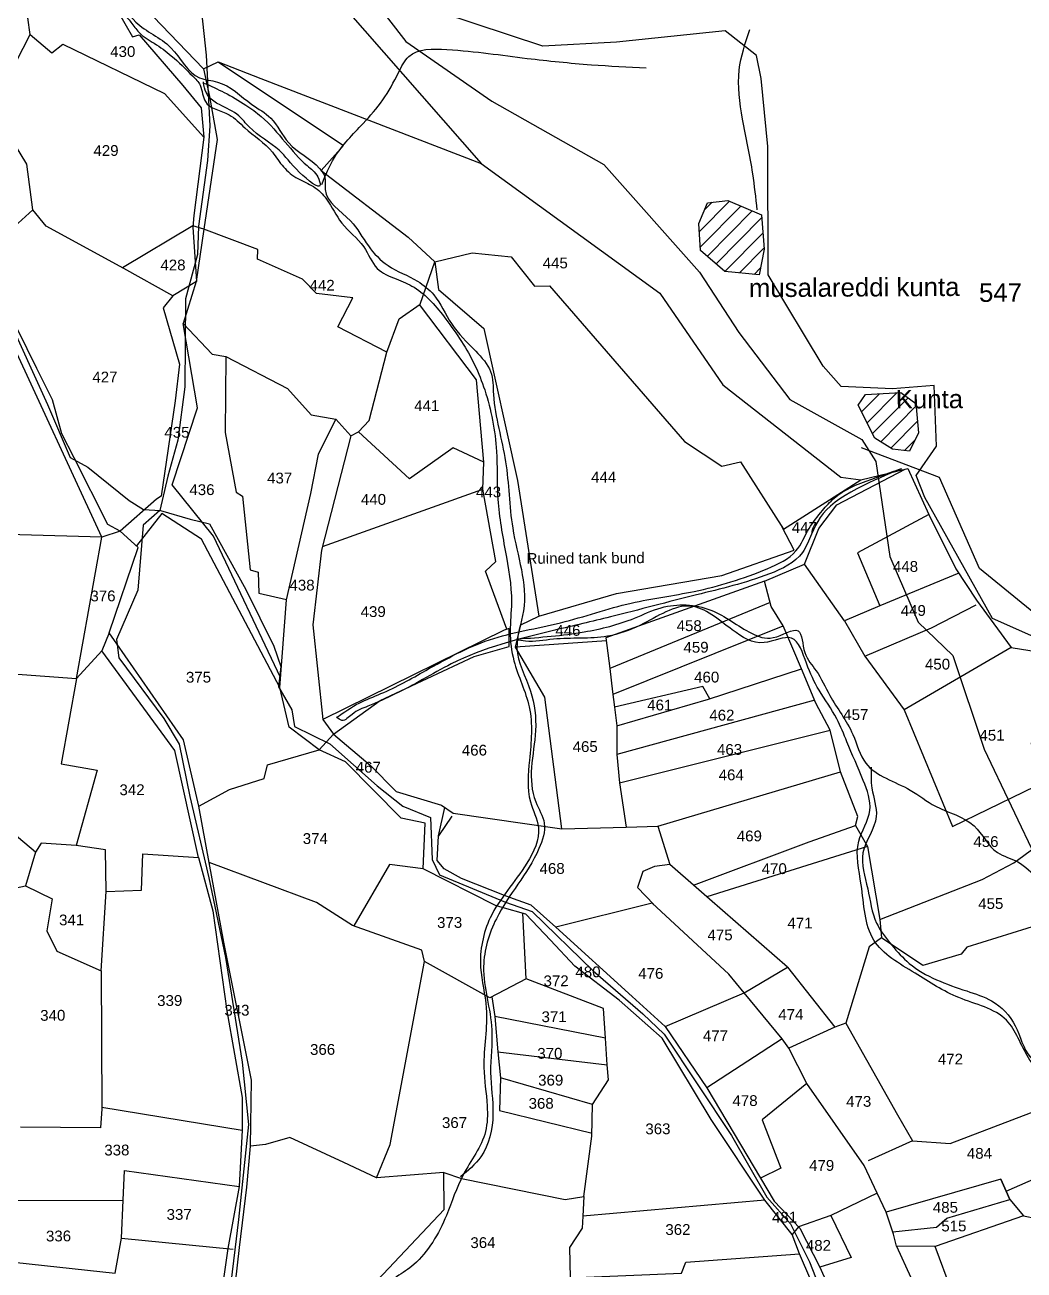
# Model space of a CAD drawing. Header units: inches. Extents: x 177226 to 184368, y 1611776 to 1619278.
# Drawn here: x 180384 to 181773, y 1613481 to 1615213 of the extents above; entities that cross this region are included whole.
import ezdxf
from ezdxf.enums import TextEntityAlignment as Align

# ---------------------------------------------------------------- set-up
doc = ezdxf.new("R2010")
doc.units = ezdxf.units.IN
doc.header["$MEASUREMENT"] = 0
for name, color, linetype in [('PLOT', 7, 'Continuous'), ('PLOT NO', 7, 'Continuous'), ('ROAD', 1, 'Continuous'), ('STREAM', 4, 'Continuous')]:
    doc.layers.add(name, color=color, linetype=linetype)
doc.styles.get("Standard").update_dxf_attribs({"font": 'arial.ttf'})
pattern_1 = [(45.33573, (177263.784, 1610591.874), (-11.402513, 11.269663), [])]

msp = doc.modelspace()

# ---------------------------------------------------------------- hatches: boundary and pattern name
at = {"layer": 'STREAM'}
h = msp.add_hatch(dxfattribs=at)
h.set_pattern_fill('ANSI31', color=256, scale=128.2554, angle=0.3357)
h.set_pattern_definition(pattern_1)
h.paths.add_polyline_path([(181407.5, 1614948.3), (181361, 1614968.3), (181332.6, 1614965.3), (181320.4, 1614936.4), (181323, 1614899), (181356.8, 1614869.9), (181404.2, 1614864.9), (181411.1, 1614900.9)])
h = msp.add_hatch(dxfattribs=at)
h.set_pattern_fill('ANSI31', color=256, scale=128.2554, angle=0.3357)
h.set_pattern_definition(pattern_1)
h.paths.add_polyline_path([(181565.1, 1614638.1), (181589.9, 1614622.6), (181613.1, 1614619.9), (181625.8, 1614645.6), (181622.2, 1614686.3), (181601.3, 1614701.3), (181552, 1614698.7), (181542.1, 1614683.9)])

# ---------------------------------------------------------------- linework, layer by layer
at = {"layer": 'PLOT'}
for points in [[(180605.4, 1615595.4), (180670.1, 1615388.4), (180773.9, 1615298.8), (181018.1, 1615020.1)], [(180823.3, 1615305.7), (180913.3, 1615189.6)], [(180589.5, 1614836), (180575.9, 1614819.1), (180598.4, 1614741), (180592.5, 1614690), (180573, 1614557.1), (180566.8, 1614553.1), (180515.9, 1614508.5), (180490.5, 1614500.4), (180245.8, 1614507.4), (180252.8, 1614622.1), (180251.8, 1614642), (180185.8, 1614651), (180144.9, 1614646.6), (180122.2, 1614617.8), (180042, 1614623.7), (179986.9, 1614651.6), (179843.5, 1614700.3), (179851.6, 1614724.1), (179859.1, 1614760.3), (179864.5, 1614810.3), (179872.5, 1614915.3), (179873.6, 1614930.3), (179888.8, 1615070), (179890.5, 1615252)], [(180323.7, 1615121.6), (180355.9, 1615161), (180371.3, 1615161.1), (180390.9, 1615199.1), (180387.6, 1615222.4), (180409.2, 1615239.1), (180416.9, 1615263.8)], [(180511.8, 1615233.1), (180533.4, 1615196.2), (180542.3, 1615198.8), (180603.2, 1615128.5), (180628.6, 1615097.1), (180632.4, 1615056.4), (180618.7, 1614947.5), (180617.1, 1614931.5), (180622.4, 1614856), (180589.5, 1614836), (180521.2, 1614873.8), (180413.4, 1614932.6), (180394.7, 1614955.4), (180386.3, 1615019.1), (180323.7, 1615121.6), (180297.4, 1615101.9), (180282, 1615122.6), (180282.9, 1615138.9), (180291.1, 1615146.9), (180285.8, 1615156), (180275.1, 1615149.7), (180233, 1615188), (180215.6, 1615195.7), (180172.7, 1615188.1)], [(180562, 1615224.5), (180632, 1615151.5), (180652.2, 1615161.1), (180711.4, 1615138.2), (181018.1, 1615020.1), (181266.4, 1614839.8), (181354, 1614712.1), (181517.7, 1614583.7), (181545.8, 1614579.9), (181611.2, 1614595.6), (181640.3, 1614532), (181677.7, 1614456.4), (181706.5, 1614412.8), (181754.7, 1614346.7), (181827.1, 1614335.3)], [(180390.9, 1615199.1), (180421.1, 1615173.8), (180436.2, 1615185.6), (180577.6, 1615117.2), (180632.4, 1615056.4)], [(180632, 1615151.5), (180640.5, 1615113.1), (180650.9, 1615053.3), (180632.2, 1614928.7), (180617.3, 1614933.1), (180519.5, 1614874.8)], [(180652.2, 1615161.1), (180826.5, 1615045), (180795.4, 1615010.3), (180916.3, 1614917.4), (180953.6, 1614883), (180958.4, 1614844.9), (181021.5, 1614790.6), (181068.6, 1614579.2), (181098, 1614390.6)], [(180490.5, 1614500.4), (180361.5, 1614780.3), (180333.1, 1614847.9), (180231.7, 1615057.3)], [(180394.7, 1614955.4), (180359, 1614922.8), (180317.3, 1614902)], [(180632.2, 1614928.7), (180621.7, 1614855.6), (180603.6, 1614797.2), (180644.1, 1614754.8), (180662.8, 1614751.5), (180748.5, 1614707.1), (180781.7, 1614670.3), (180816, 1614664.2)], [(180886.6, 1614757.4), (180818.6, 1614792.8), (180839.6, 1614833.2), (180788.9, 1614839.1), (180769.6, 1614858.9), (180707.1, 1614886.9), (180707.4, 1614900.5), (180632.2, 1614928.7)], [(181492, 1613430.4), (181460.6, 1613503.6), (181450, 1613530.8), (181412.1, 1613578.3), (181337.6, 1613690.5), (181269.5, 1613803.6), (181209.8, 1613856.7), (181148.1, 1613904), (181114.4, 1613939.8), (181080.1, 1613976.2), (181047.2, 1613985.5), (181037.8, 1613988.2), (180937.2, 1614038.9), (180939.9, 1614102.7), (180906.5, 1614109.8), (180829.3, 1614188.1), (180792.7, 1614204.6), (180750.9, 1614236.3), (180737.9, 1614291.1), (180747.4, 1614413.3), (180781.3, 1614560.8), (180791.9, 1614615.8), (180816, 1614664.2), (180836.8, 1614641.2), (180847.3, 1614646.9), (180862.1, 1614662.4), (180886.6, 1614757.4), (180904.1, 1614803.7), (180933.1, 1614824.4), (180953.6, 1614883), (181005.5, 1614895.5), (181059.5, 1614890.2), (181091.9, 1614849.1), (181112.8, 1614849.8), (181300.5, 1614633.1), (181352.4, 1614598.9), (181378.4, 1614605.2), (181438.1, 1614511.2), (181545.8, 1614579.9)], [(181053.5, 1614372.2), (181023.8, 1614453), (181038.1, 1614466.3), (181020.1, 1614567), (181021.6, 1614604.8), (181011.2, 1614719.3), (180932, 1614823.6)], [(180850.7, 1613442.7), (180966.5, 1613565.6), (180966.2, 1613617), (180872.3, 1613609.6), (180826.8, 1613630.7), (180752, 1613665.4), (180717.9, 1613656), (180697.3, 1613653.7), (180698.7, 1613745.5), (180660.3, 1613937.3), (180640, 1614048), (180625.6, 1614126.3), (180604.2, 1614218.6), (180511.4, 1614352.1), (180500.7, 1614367.5), (180541.1, 1614486.1), (180515.9, 1614508.5), (180498.9, 1614517.8), (180452, 1614610.4), (180435.1, 1614644.1), (180421.8, 1614691.2), (180400.4, 1614734.7), (180373.4, 1614789.3)], [(180739, 1614305.4), (180645.8, 1614501.5), (180588.2, 1614573.3), (180623.5, 1614680.1), (180603.6, 1614797.2)], [(180662.8, 1614751.5), (180661.9, 1614645.9), (180677.2, 1614563), (180686.2, 1614557.4), (180696.8, 1614455.1), (180707.7, 1614451.7), (180708.7, 1614422.5), (180747.5, 1614413.6)], [(181021.6, 1614604.8), (180979.1, 1614624.4), (180918.2, 1614581.4), (180847.3, 1614646.9)], [(180836.8, 1614641.2), (180795.9, 1614482.3), (180783.9, 1614378.2), (180797.7, 1614246.8), (180812.6, 1614226.3), (180877.3, 1614273.3), (181008.3, 1614334.3), (181057, 1614348.1), (181056.9, 1614373.5), (181050.1, 1614371), (180797.7, 1614246.8)], [(181411.9, 1614439), (181467.4, 1614462.6), (181487.3, 1614512.5), (181512.4, 1614545.1), (181607.4, 1614594.7)], [(180797.2, 1614487.4), (181020.1, 1614567)], [(180737.9, 1614291.1), (180629.3, 1614497.4), (180574.2, 1614533.3), (180538.6, 1614488.3)], [(181640.3, 1614532), (181541, 1614478.3), (181572.1, 1614404.7), (181522.8, 1614383.8), (181467.4, 1614462.6)], [(181191.9, 1614356.3), (181065.8, 1614347.5), (181073.2, 1614378.2), (181098, 1614390.6), (181205.8, 1614421.9), (181352.3, 1614446.8), (181453.2, 1614482.3), (181436.1, 1614514.4)], [(180209.9, 1614321.9), (180455.4, 1614303.7), (180490.5, 1614500.4)], [(180625.6, 1614126.3), (180668.1, 1614149.5), (180716.1, 1614164.6), (180721, 1614183.7), (180792.7, 1614204.6), (180812.6, 1614226.3), (180863.6, 1614183.1), (180899.7, 1614146.8), (180962.6, 1614127.7), (180979.2, 1614116.6), (181129.9, 1614094.8), (181219.6, 1614097.1), (181263.3, 1614098.3), (181517.3, 1614174.2), (181502.9, 1614231.9), (181483.2, 1614269.3), (181463.1, 1614317), (181437.9, 1614376.8), (181421.1, 1614403.7), (181411.9, 1614439), (181191.4, 1614360.2), (181196.7, 1614317.6), (181200.7, 1614285.4), (181203.4, 1614263.9), (181206.7, 1614238), (181206.4, 1614198.2), (181210.3, 1614158.9), (181219.6, 1614097.1)], [(181681.7, 1614450.4), (181572.1, 1614404.7)], [(181419.6, 1614409.3), (181196.7, 1614317.6)], [(181551.3, 1614335), (181643.9, 1614374.4), (181705.8, 1614406.2)], [(181522.8, 1614383.8), (181551.3, 1614335), (181605.9, 1614260.1), (181672.9, 1614098), (181821.9, 1614170.3), (181795.8, 1614190.7), (181796.1, 1614199), (181782.3, 1614213), (181816, 1614257.9), (181823.8, 1614252), (181876.1, 1614312.5), (181831.9, 1614337.4)], [(180500.7, 1614367.5), (180490.8, 1614342.1), (180455.4, 1614303.7), (180434.2, 1614185.2), (180484.2, 1614176.3), (180455.1, 1614071.4), (180406.4, 1614074.6), (180398.3, 1614062.2), (180303.3, 1614142.2), (180257.4, 1614210.8), (180190.5, 1614228.5), (180202.3, 1614285.7)], [(181201.2, 1614281.8), (181437.9, 1614376.8)], [(180625.2, 1614054.9), (180592, 1614203.8), (180490.8, 1614342.1)], [(181129.9, 1614094.8), (181106.4, 1614277.7), (181065.8, 1614347.5)], [(181754.7, 1614346.7), (181605.9, 1614260.1)], [(181206.7, 1614238), (181334.1, 1614275), (181463.1, 1614317)], [(181335.8, 1614275.5), (181326.1, 1614292.6), (181203.4, 1614263.9)], [(181481.5, 1614273.5), (181206.4, 1614198.2)], [(181210.3, 1614158.9), (181503, 1614231.8)], [(181313.1, 1614016.4), (181474, 1614076.6), (181538.1, 1614099.3), (181541.3, 1614112), (181517.3, 1614174.2)], [(181859.9, 1613981.9), (181693, 1613930.3), (181685, 1613920.4), (181631.9, 1613904.5), (181574.5, 1613943.4), (181557.3, 1613930.6), (181524.9, 1613824.5), (181509.3, 1613819.2), (181445.4, 1613790), (181436.3, 1613802.6), (181383.5, 1613866.7), (181362.3, 1613892.5), (181255.6, 1613991.3), (181121.6, 1613958.2), (181087.4, 1613988.6), (181057.8, 1613999.4), (181050.2, 1614002.2), (180990.7, 1614025.6), (180966.4, 1614039.1), (180956.8, 1614050.5), (180958.7, 1614084.9), (180967.2, 1614124.6)], [(180977.3, 1614112.5), (180958.7, 1614084.9)], [(181263.3, 1614098.3), (181280.3, 1614045)], [(181538.1, 1614099.3), (181555, 1614070.3), (181331.4, 1614000.4)], [(181572.3, 1613968.8), (181714.3, 1614024.2), (181758.5, 1614047.3), (181788, 1614069.1), (181871, 1614090.7)], [(180349.8, 1614008.3), (180384.4, 1614015.6), (180421.6, 1613997.3), (180414.1, 1613953.1), (180427.9, 1613924.5), (180489.8, 1613897.5), (180496.7, 1614007.5), (180545.7, 1614009.5), (180547.6, 1614060), (180625.2, 1614054.9), (180644.8, 1613980.9), (180664.2, 1613841.8), (180685.8, 1613721.2), (180685.8, 1613675.7), (180681.5, 1613597.3), (180665.9, 1613511.2), (180636.8, 1613308.9)], [(180398.3, 1614062.2), (180384.4, 1614015.6)], [(180496.7, 1614007.5), (180495.9, 1614065.7), (180455.1, 1614071.4)], [(181555, 1614070.3), (181572.3, 1613968.8), (181574.5, 1613943.4)], [(180872.3, 1613609.6), (180891.3, 1613656), (180939, 1613910.5), (180935.3, 1613926), (180839.1, 1613960.4), (180788.9, 1613992.5), (180640, 1614048)], [(180937.2, 1614038.9), (180890.5, 1614045), (180840.9, 1613959.7)], [(181273.5, 1613820), (181383.5, 1613866.7), (181443.8, 1613902.4), (181335.5, 1613996.9), (181316.9, 1614013.1), (181280.3, 1614045), (181258.8, 1614042.6), (181242.5, 1614035.6), (181235, 1614013.4), (181257.7, 1613989.4)], [(181080.6, 1613886.2), (181076, 1613977.4)], [(181121.6, 1613958.2), (181227.8, 1613861.6), (181273.5, 1613820), (181331.8, 1613734.5), (181406.2, 1613609), (181425, 1613577.2), (181460.9, 1613539.4), (181488.8, 1613485.4), (181514.3, 1613428.1), (181548, 1613377.7), (181570.2, 1613374.9), (181602.8, 1613409.8), (181671.9, 1613452.7), (181648.8, 1613514.1), (181595.1, 1613514.5), (181615.2, 1613470.9), (181591, 1613459.8), (181602.8, 1613409.8)], [(180966.2, 1613617), (180990.8, 1613608.7), (181134.7, 1613579.5), (181160.5, 1613583.3), (181171.9, 1613667.5), (181172.8, 1613711.4), (181195.1, 1613745.6), (181193.1, 1613766.6), (181190.8, 1613803.5), (181188.1, 1613844.9), (181080.6, 1613886.2), (181030, 1613859.8), (180939, 1613910.5)], [(181443.8, 1613902.4), (181509.3, 1613819.2)], [(180489.8, 1613897.5), (180490.5, 1613705.2), (180488.6, 1613678.9), (180377.5, 1613679.8)], [(181032.6, 1613861.2), (181036.7, 1613833.7), (181041.3, 1613784.8), (181044.8, 1613748.3), (181043.2, 1613703.1), (181172, 1613671.5)], [(181190.8, 1613803.5), (181036.7, 1613833.7)], [(181524.9, 1613824.5), (181596.8, 1613697.3), (181617.3, 1613661), (181555.7, 1613632.9)], [(181436.3, 1613802.6), (181331.8, 1613734.5)], [(181041.3, 1613784.8), (181193.1, 1613766.6)], [(181595.1, 1613514.5), (181591.1, 1613531.1), (181580.9, 1613561.8), (181568.5, 1613588.1), (181550.5, 1613626.4), (181470.6, 1613740.6), (181445.4, 1613790)], [(181172.8, 1613711.4), (181044.8, 1613748.3)], [(181747.6, 1613591.1), (181862.4, 1613641.6), (181879.1, 1613647.7), (182165.2, 1613759.5)], [(181470.6, 1613740.6), (181408.6, 1613690.1), (181434.5, 1613622.9), (181406.2, 1613609)], [(181617.3, 1613661), (181669.8, 1613657.4), (181816.8, 1613713.1)], [(180490.5, 1613707.7), (180685.8, 1613675.7)], [(181541.9, 1613008.2), (181439.5, 1612999.5), (181247.7, 1612951.6), (181157, 1612921.4), (180959.8, 1612880.7), (180739.5, 1612880.5), (180690.5, 1612880.4), (180690.6, 1612860), (180657.6, 1612850.4), (180667.2, 1612932.8), (180655.2, 1613081), (180648.4, 1613182.7), (180643.8, 1613283.2), (180665.3, 1613365.1), (180682.1, 1613512.8), (180692.3, 1613596.3), (180697.3, 1613653.7)], [(180094.4, 1613625.7), (180367.5, 1613577.9), (180520.4, 1613578.2)], [(180635.8, 1613009.5), (180553.5, 1613029.1), (180514.3, 1613030.8), (180463.9, 1613034), (180425, 1613030.9), (180398, 1613043), (180387.7, 1613096.5), (180382.2, 1613147), (180373.2, 1613161.8), (180361.4, 1613249.9), (180360.6, 1613255.8), (180350.4, 1613332.6), (180345.6, 1613366.5), (180332.4, 1613371.3), (180335.7, 1613494.3), (180351.2, 1613493.9), (180509.2, 1613476.8), (180518, 1613525.7), (180520.4, 1613578.2), (180522.3, 1613619.6), (180681.5, 1613597.3)], [(181740.5, 1613607.4), (181747.6, 1613591.1), (181752.7, 1613579.3), (181771.8, 1613556.8), (181789.9, 1613552.9), (181836.2, 1613424.1), (181850, 1613377.9), (181856.4, 1613356.3), (181857.4, 1613303.8), (181888, 1613176.5), (181805.7, 1613159.7), (181779.7, 1613208), (181750.9, 1613241.6), (181720.5, 1613243.8), (181701.1, 1613267.6), (181678.8, 1613279.2), (181678.8, 1613279.2), (181641.5, 1613266.1), (181599.5, 1613246), (181567.3, 1613371.8), (181570.2, 1613374.9)], [(181590, 1613534.6), (181650.8, 1613540.9), (181665, 1613553.4), (181752.7, 1613579.3), (181747.6, 1613591.1), (181740.5, 1613607.4), (181580.9, 1613561.8)], [(181568.5, 1613588.1), (181504.2, 1613557.3), (181459.1, 1613541.3), (181450, 1613530.8)], [(181160.5, 1613583.3), (181159.1, 1613556), (181158.1, 1613539.7), (181140.5, 1613512.7), (181141.5, 1613470.6), (181142.1, 1613445.5), (181132.5, 1613433.6), (181133.4, 1613397.1), (181261.7, 1613378.7), (181267.6, 1613391.2), (181294.9, 1613391), (181298.9, 1613401), (181321.4, 1613407.1), (181317.7, 1613420.9), (181492, 1613430.4)], [(181412.1, 1613578.3), (181159.1, 1613556)], [(181504.2, 1613557.3), (181532.3, 1613498.6), (181488.8, 1613485.4)], [(181771.8, 1613556.8), (181648.8, 1613514.1)], [(180518, 1613525.7), (180673.3, 1613510.4)], [(181141.5, 1613470.6), (181296.5, 1613476.7), (181302.4, 1613492.4), (181460.6, 1613503.6)]]:
    msp.add_lwpolyline(points, dxfattribs=at)
at = {"layer": 'ROAD'}
for points in [[(180625.9, 1615261.2), (180635.6, 1615170.6), (180640.8, 1615072.4), (180637.4, 1615024), (180625, 1614932.8), (180623.4, 1614893.3), (180607.1, 1614831.9), (180606.1, 1614709.2), (180596.1, 1614635.4), (180582.3, 1614584.9), (180571.3, 1614537.2), (180548.1, 1614517.2), (180540.6, 1614426.4), (180511, 1614358), (180514.4, 1614332.7), (180576.7, 1614248), (180598.1, 1614212.7), (180612.8, 1614139.5), (180639.3, 1614026.6), (180662.5, 1613915.8), (180685.5, 1613770.1), (180694.3, 1613683.8), (180680.4, 1613551.7), (180661.4, 1613394.5)], [(181794.3, 1614358), (181728.8, 1614387), (181634.5, 1614555.3), (181622.6, 1614586), (181651, 1614626.9), (181647.6, 1614711.3), (181589.6, 1614706.6), (181518.3, 1614709.8), (181493.1, 1614738.3), (181416.7, 1614865.2), (181416.4, 1615043.5), (181407, 1615138.2), (181400.7, 1615170.1), (181357.1, 1615204.3), (181205.9, 1615188.8), (181103.8, 1615183), (180961.8, 1615229.9), (180929.3, 1615259.1)], [(180913.3, 1615189.6), (181032.8, 1615106.5), (181188.2, 1615018.6), (181321.4, 1614868.8), (181376, 1614784.7), (181446.9, 1614691.9), (181547.2, 1614636.2), (181566.7, 1614605.7), (181586, 1614473.3), (181625.2, 1614382), (181673.6, 1614335.7), (181717.3, 1614205.7), (181792.4, 1614048.1)], [(180357.7, 1614811.4), (180414.9, 1614684.8), (180446.5, 1614611.1), (180471.2, 1614597.6), (180528.7, 1614551.3), (180548.5, 1614539), (180572.3, 1614537.4), (180613.5, 1614525.3), (180640.1, 1614519), (180690.6, 1614427.7), (180729.5, 1614348.8), (180739.2, 1614320.6), (180736.2, 1614292.4), (180754.7, 1614260), (180758.5, 1614237.2), (180807.6, 1614212.8), (180873.5, 1614154.5), (180908.9, 1614126.4), (180947.4, 1614110.6), (180950, 1614052.1), (180960.2, 1614030.7), (181051.7, 1613992.9), (181088.7, 1613980), (181173.8, 1613897.5), (181242.8, 1613837.5), (181272.2, 1613809.3), (181366.1, 1613668.4), (181415.2, 1613582.4), (181447.9, 1613545.5), (181474.3, 1613492.6), (181505.9, 1613412.1)], [(183641.8, 1613511.3), (183492.9, 1613595.9), (183334.8, 1613634.1), (183239.5, 1613696.4), (183134.9, 1613712.4), (183064.5, 1613768.9), (183001, 1613874.1), (182802, 1613978.8), (182634, 1614084.6), (182397, 1614210.1), (182205.2, 1614277.1), (182025.5, 1614362.6), (181898.3, 1614398.6), (181798.6, 1614385), (181710.4, 1614456.8), (181655, 1614583.4), (181546.8, 1614624.3)]]:
    msp.add_lwpolyline(points, dxfattribs=at)
at = {"layer": 'STREAM'}
for points in [[(181332.6, 1614965.3), (181361, 1614968.3), (181407.5, 1614948.3), (181411.1, 1614900.9), (181404.2, 1614864.9), (181356.8, 1614869.9), (181323, 1614899), (181320.4, 1614936.4), (181332.6, 1614965.3)], [(181542.1, 1614683.9), (181552, 1614698.7), (181601.3, 1614701.3), (181622.2, 1614686.3), (181625.8, 1614645.6), (181613.1, 1614619.9), (181589.9, 1614622.6), (181565.1, 1614638.1), (181542.1, 1614683.9)]]:
    msp.add_lwpolyline(points, dxfattribs=at)
for points in [[(177911.3, 1615701.7), (177943.3, 1615661.3), (177959.9, 1615638), (177977.4, 1615619.3), (178001.6, 1615582.9), (178012.2, 1615556.4), (178021.6, 1615547.9), (178033.5, 1615525), (178046.1, 1615511.6), (178080.6, 1615487.6), (178110.7, 1615471.1), (178158.8, 1615479.2), (178186.1, 1615492.1), (178226.4, 1615487), (178264.5, 1615482.4), (178294.8, 1615483.3), (178322.4, 1615503.9), (178355.2, 1615508.9), (178386, 1615504.1), (178402.3, 1615502.7), (178429.7, 1615501.9), (178450.3, 1615511.8), (178465.3, 1615511.2), (178480.8, 1615517.5), (178507.5, 1615514.6), (178525.3, 1615505.6), (178567.1, 1615493.7), (178600.2, 1615491.3), (178629.5, 1615486.5), (178654.5, 1615481.6), (178671, 1615478.4), (178686.5, 1615473.9), (178703, 1615472.4), (178717, 1615468.6), (178735.6, 1615467.4), (178766.8, 1615467.2), (178815.9, 1615488.8), (178846.8, 1615505.3), (178877.5, 1615527.5), (178891.5, 1615539.4), (178918.6, 1615559.2), (178937.8, 1615565.1), (178958.2, 1615590.1), (178966.1, 1615608.9), (178984.9, 1615625.2), (179003.3, 1615638.5), (179040.4, 1615648.3), (179083.8, 1615674.9), (179117.6, 1615694), (179135.9, 1615712.5), (179153.4, 1615748.5), (179160.8, 1615792), (179160.2, 1615806.9), (179151.8, 1615838.7), (179132.8, 1615862.2), (179128.6, 1615882.7), (179120.4, 1615893.4), (179117.9, 1615930.3), (179122.6, 1615961.5), (179129.9, 1615993.6), (179148.6, 1616009.5), (179162.5, 1616024), (179192.7, 1616041.8), (179213.7, 1616052.5), (179235.1, 1616066.8), (179282.3, 1616096.5), (179312.7, 1616114.6), (179334.9, 1616126.8), (179361.6, 1616135.3), (179387.3, 1616153), (179397.7, 1616160.4), (179405.8, 1616163.9), (179415, 1616171.3), (179434.2, 1616191.2), (179457.8, 1616202.7), (179484.4, 1616216.9), (179510.3, 1616221.7), (179530.7, 1616228.2), (179546.2, 1616227.3), (179577.6, 1616238.7), (179585.2, 1616250), (179584.9, 1616269.8), (179588.1, 1616294.3), (179625.2, 1616330), (179664, 1616358.5), (179694.1, 1616380), (179702, 1616387.3), (179728.9, 1616406.6), (179751.5, 1616411.1), (179763.6, 1616437.3), (179790.7, 1616446.5), (179829.3, 1616450.8), (179857.7, 1616455.1), (179881.1, 1616460.9), (179914.2, 1616475.2), (179945, 1616499), (179981.6, 1616519.9), (180007, 1616530.4), (180045.4, 1616549), (180057.9, 1616552.7), (180055.1, 1616580.5), (180055.2, 1616605.5), (180050.2, 1616638.7), (180047, 1616655.8), (180050.6, 1616661.7), (180073.7, 1616669.2), (180107.4, 1616673.8), (180144.8, 1616663.6), (180164.1, 1616656.2), (180191.8, 1616644.3), (180213.2, 1616635.9), (180231.7, 1616632.4), (180241.9, 1616615.9), (180248.1, 1616589.9), (180264.4, 1616561), (180271.1, 1616553.4), (180279.7, 1616533.2), (180305.6, 1616506.5), (180333.1, 1616489.1), (180341.3, 1616464.4), (180345.2, 1616432.5), (180348.9, 1616412), (180341.5, 1616389.4), (180330.9, 1616361.8), (180319.4, 1616332.4), (180309.2, 1616309), (180300.4, 1616280.9), (180282.4, 1616244.5), (180266.2, 1616219.1), (180244.8, 1616166.9), (180245.8, 1616145.7), (180238.4, 1616125.6), (180235.7, 1616076.9), (180234.7, 1616042.7), (180231.2, 1615999.5), (180230.2, 1615959.5), (180232, 1615933.3), (180231.3, 1615908.3), (180240.3, 1615870.8), (180247.9, 1615844.6), (180262.7, 1615818.7), (180273.2, 1615799.1), (180274.6, 1615775.8), (180252.9, 1615713.6), (180249.3, 1615678.2), (180264.2, 1615641.3), (180266.8, 1615612.6), (180267, 1615581.7), (180269.3, 1615551.3), (180275.2, 1615533.9), (180279.9, 1615509.7), (180281.3, 1615487.2), (180288.8, 1615472.9), (180310.8, 1615464.5), (180342.5, 1615453.5), (180362.7, 1615448.5), (180382.7, 1615435.6), (180414.6, 1615419.8), (180427.4, 1615395.2), (180438.4, 1615373.3), (180449.2, 1615354.4), (180464.6, 1615322.1), (180480.7, 1615296.3), (180492.3, 1615273.4), (180506.8, 1615253), (180520.8, 1615228.9), (180531.1, 1615216.3), (180542, 1615202.4), (180563.5, 1615187), (180587.2, 1615169.7), (180616.8, 1615141.6), (180627.3, 1615128.6), (180634.5, 1615105.9), (180667.5, 1615087.6), (180689.2, 1615069.6), (180727.8, 1615035.5), (180743.1, 1615015.1), (180763.1, 1614998.9), (180784.7, 1614987.8), (180802.8, 1614970.4), (180824.1, 1614937.1), (180854.6, 1614903.9), (180873.5, 1614874), (180899.7, 1614859.3), (180924.6, 1614847.7), (180968.8, 1614803.5), (181008.8, 1614739.9), (181022.8, 1614705), (181039.2, 1614619.5), (181040.8, 1614557.8), (181051.3, 1614481.7), (181060, 1614409.5), (181058.2, 1614369.1), (181063.4, 1614328.4), (181084.7, 1614264.2), (181085.1, 1614190.4), (181086.3, 1614132.4), (181097.4, 1614096.6), (181081.4, 1614046.9), (181030.5, 1613971.1), (181017.1, 1613902.1), (181025, 1613845.6), (181021.7, 1613763), (181026.2, 1613709.4), (181023.9, 1613673.9), (180992.9, 1613613.6), (180969.5, 1613557.2), (180924.3, 1613489), (180874.8, 1613455.3), (180841.6, 1613410.1), (180834.3, 1613373.3), (180820.6, 1613359.9), (180814.5, 1613338.1), (180792.1, 1613309.2), (180781.4, 1613281.6), (180770.2, 1613266.1), (180768.6, 1613247.1), (180753.8, 1613223.2), (180748.5, 1613188.2), (180742.9, 1613146.8), (180730.6, 1613116.7), (180727.8, 1613094), (180715.9, 1613055.1), (180709.6, 1612988.7), (180734.4, 1612958.4), (180747.6, 1612929), (180735.4, 1612871), (180723.9, 1612832.5), (180723.2, 1612812.5), (180718.4, 1612778.7), (180716.5, 1612732.1), (180710.9, 1612689.5), (180716.6, 1612646.6), (180725.2, 1612604.9), (180727.6, 1612562.6), (180726.6, 1612518.8), (180732.6, 1612490.4), (180730.3, 1612452.5)], [(180324.2, 1616625.1), (180329.3, 1616601.7), (180335.4, 1616574.5), (180341, 1616536.9), (180345.4, 1616511.8), (180353.9, 1616479.2), (180357.6, 1616427.5), (180348.6, 1616391.8), (180340.8, 1616364.2), (180323, 1616327.6), (180315.6, 1616297.3), (180300.4, 1616250.7), (180270.9, 1616203.6), (180254.3, 1616172.6), (180250.3, 1616131.8), (180246.9, 1616084), (180245.1, 1616029.2), (180239.5, 1615966.1), (180244.1, 1615905), (180257.8, 1615846.9), (180278.2, 1615805.5), (180288.1, 1615768.4), (180271.5, 1615736.9), (180258.3, 1615692.9), (180272.6, 1615620.1), (180270.7, 1615586.6), (180274.7, 1615541.2), (180288, 1615491.1), (180291, 1615480.2), (180349.4, 1615451.6), (180413.2, 1615428.6), (180429.7, 1615404), (180450.5, 1615365.7), (180466.7, 1615324.4), (180489.5, 1615289.8), (180512.4, 1615253.1), (180537.8, 1615216.6), (180586.6, 1615180.9), (180626.6, 1615138.9), (180651.4, 1615133.2), (180699.3, 1615102), (180725.4, 1615082.9), (180750.4, 1615048.6), (180793.4, 1615012.8), (180800.6, 1615000.7), (180801.1, 1614983.6), (180836.1, 1614940.2), (180861.1, 1614905.3), (180888.5, 1614877.9), (180929.3, 1614856.3), (180952, 1614837.2), (180976.6, 1614797.2), (181010.3, 1614758.8), (181031, 1614730.5), (181035, 1614698.8), (181051.9, 1614605.1), (181061.7, 1614512.9), (181076.6, 1614397.8), (181067.7, 1614346.1), (181086.5, 1614286.3), (181093.5, 1614231.5), (181087.9, 1614180.2), (181093.7, 1614132.5), (181105.6, 1614102.4), (181098.2, 1614067.2), (181039, 1613969.8), (181021.3, 1613903.2), (181032.7, 1613815.3), (181031, 1613756), (181034.3, 1613697.9), (181017.4, 1613638.7), (180989.1, 1613610.8)], [(181401.6, 1614955.4), (181395.5, 1615005.7), (181381.4, 1615081.7), (181376.7, 1615149.9), (181391.5, 1615206)], [(180796.2, 1614990.6), (180813.9, 1615028.1), (180853.9, 1615075.7), (180881, 1615108.2), (180903.1, 1615146.4), (180917.3, 1615168.8), (180970.4, 1615178.4), (181081.9, 1615166.1), (181171.1, 1615157.3), (181247.3, 1615152.7)], [(180632.8, 1615131.8), (180660.8, 1615118.6), (180690.8, 1615101.1), (180712.3, 1615085.1), (180745.4, 1615049.7), (180776, 1615016.9), (180790.9, 1615001.2), (180794.1, 1614990), (180765.6, 1615007.5), (180737.1, 1615038.2), (180695.4, 1615070.7), (180681.1, 1615086), (180654, 1615101.7), (180639.4, 1615112.5), (180633.2, 1615125.1), (180631.9, 1615133.4)], [(180817, 1614249.7), (180848.3, 1614269.6), (180878.6, 1614282.7), (180940.8, 1614314.9), (181029.3, 1614357.5), (181128.3, 1614381.3), (181226.5, 1614408.7), (181314.2, 1614424.9), (181415.7, 1614456.5), (181455.5, 1614481.2), (181473.8, 1614512.4), (181492.4, 1614537.4), (181508.5, 1614554.5), (181561.1, 1614581.1), (181600.7, 1614595.1), (181509.9, 1614548.8), (181477, 1614504.5), (181464.5, 1614479), (181418.5, 1614449.2), (181317.3, 1614420.1), (181197.6, 1614389.5), (181120.3, 1614371), (180976.4, 1614324.2), (180936.5, 1614302.2), (180860.2, 1614265.2), (180838.5, 1614253.9), (180824.3, 1614245.5), (180816.7, 1614250.5)], [(182246.5, 1612875.9), (182176.9, 1612894.1), (182096.6, 1612908.7), (182059.1, 1612959.8), (182039.6, 1612992.2), (182015.5, 1613040.2), (181991.6, 1613100.7), (181969, 1613178.7), (181951.9, 1613261.4), (181944.9, 1613310.1), (181913.5, 1613407.2), (181885.8, 1613485.4), (181870, 1613563.4), (181859.9, 1613616), (181848.8, 1613637.9), (181815.5, 1613721.7), (181795.7, 1613753.3), (181778.7, 1613776.3), (181748.1, 1613828.7), (181682.1, 1613860), (181621, 1613894), (181563.8, 1613939.9), (181546.2, 1614017), (181542.8, 1614077.4), (181558.2, 1614120.4), (181549, 1614162), (181526.3, 1614215.8), (181512.3, 1614247.7), (181487.7, 1614287.6), (181470.1, 1614324.9), (181449.2, 1614359.8), (181411.1, 1614353.7), (181367, 1614371.3), (181309.4, 1614404.3), (181239.2, 1614378.1), (181193.6, 1614362.5), (181118.4, 1614358.4), (181079.5, 1614355.7), (181066.8, 1614357.8)], [(181069.2, 1614358.8), (181161.1, 1614368.6), (181230.9, 1614387.7), (181268.2, 1614402.2), (181337.2, 1614398.9), (181393.8, 1614366.6), (181423.8, 1614360.6), (181458.4, 1614370), (181467.8, 1614339.9), (181483.6, 1614314.5), (181502.5, 1614280.3), (181534.5, 1614225.9), (181552.6, 1614186.1), (181614.4, 1614148.6), (181649.5, 1614126.2), (181703.1, 1614098.7), (181735.5, 1614061.7), (181763.8, 1614048.8), (181793.3, 1614027.7), (181854.8, 1614040.4), (181897.1, 1614075.3), (181936.3, 1614056), (181977.6, 1614021), (182012.5, 1614003.5), (182072.9, 1614001), (182128.5, 1613964.8), (182181.4, 1613944.4), (182245.7, 1613933), (182303.9, 1613927.8), (182358.2, 1613909.6), (182456.3, 1613875)], [(181560, 1614180.7), (181561.1, 1614151.2), (181567.1, 1614111.9), (181548.6, 1614061.3), (181555.2, 1614011.5), (181567.5, 1613963.8), (181588.7, 1613933), (181613, 1613907.7), (181692.9, 1613869.3), (181727.5, 1613855.4), (181760.4, 1613820.8), (181781.2, 1613777.5), (181807.7, 1613755.8), (181827.7, 1613716.4), (181845.9, 1613664.2), (181872.2, 1613603.1), (181883, 1613522.9), (181905.3, 1613456), (181919.4, 1613412.1), (181933.6, 1613360.8), (181952.2, 1613316.6), (181963.1, 1613227.4), (181990.5, 1613126.5), (182011.4, 1613064.1), (182036.3, 1613019.5), (182074.3, 1612951.2), (182114.8, 1612909.9), (182159.1, 1612905.2), (182221, 1612887.2), (182253.8, 1612869)]]:
    msp.add_spline(points, degree=3, dxfattribs=at)

# ---------------------------------------------------------------- texts
at = {"layer": 'PLOT NO'}
for s, p in [('430', (180519.7, 1615175.5)), ('429', (180496.4, 1615037.9)), ('428', (180589.5, 1614878.7)), ('445', (181120.9, 1614881.5)), ('442', (180796.8, 1614850.5)), ('427', (180494.9, 1614722.9)), ('441', (180942.3, 1614683.1)), ('435', (180595, 1614646.1)), ('444', (181188.2, 1614583.8)), ('436', (180629.8, 1614566.3)), ('437', (180737.8, 1614582.5)), ('440', (180868.2, 1614552.8)), ('443', (181028.2, 1614563.1)), ('447', (181467.2, 1614513.7)), ('Ruined tank bund', (181163.1, 1614471.2)), ('448', (181607.8, 1614459.5)), ('438', (180768.9, 1614433.6)), ('376', (180492.2, 1614418.6)), ('439', (180867.8, 1614396.8)), ('449', (181618.6, 1614398.3)), ('458', (181307.1, 1614377.2)), ('446', (181138.5, 1614370.6)), ('459', (181316.6, 1614347.2)), ('450', (181652.3, 1614323.7)), ('375', (180625, 1614305.6)), ('460', (181331.4, 1614305.7)), ('461', (181266.2, 1614266.9)), ('462', (181352.5, 1614252.8)), ('457', (181538.7, 1614253.6)), ('451', (181728, 1614224.9)), ('466', (181008.5, 1614204.1)), ('465', (181162.5, 1614209.1)), ('463', (181363.2, 1614205.1)), ('467', (180861, 1614180.4)), ('464', (181365.5, 1614169.8)), ('342', (180532.6, 1614149.1)), ('374', (180787.4, 1614081.3)), ('469', (181390.7, 1614084.8)), ('456', (181719.6, 1614077)), ('468', (181116.5, 1614039.6)), ('470', (181425.3, 1614039.3)), ('455', (181726.3, 1613990.8)), ('341', (180448.6, 1613968.1)), ('373', (180974.1, 1613964.5)), ('471', (181461.1, 1613963.7)), ('475', (181350, 1613947.2)), ('480', (181166.4, 1613895.8)), ('476', (181253.7, 1613893.7)), ('372', (181122.1, 1613883.4)), ('339', (180585, 1613856)), ('343', (180678.4, 1613842.5)), ('340', (180422.4, 1613835.4)), ('371', (181119.3, 1613833.5)), ('474', (181448.4, 1613836.6)), ('477', (181343.6, 1613807)), ('366', (180797.5, 1613788)), ('370', (181113.4, 1613782.6)), ('472', (181670.2, 1613774.6)), ('369', (181114.6, 1613745.3)), ('368', (181101.3, 1613713)), ('478', (181384.7, 1613716.8)), ('473', (181542.7, 1613715.7)), ('367', (180980.9, 1613686.3)), ('363', (181263.6, 1613677.6)), ('338', (180511.5, 1613648.1)), ('484', (181710.5, 1613643.5)), ('479', (181491.2, 1613626.7)), ('485', (181663.2, 1613568.4)), ('337', (180598.1, 1613558.6)), ('481', (181439.7, 1613554.7)), ('336', (180430.4, 1613528.6)), ('362', (181291.4, 1613537.6)), ('515', (181675, 1613542.5)), ('364', (181020.4, 1613519.4)), ('482', (181486.7, 1613515.5))]:
    msp.add_text(s, height=15, rotation=0.3357, dxfattribs=at).set_placement(p, align=Align.MIDDLE_CENTER)
at = {"layer": 'STREAM'}
for s, height, p in [('musalareddi kunta', 25.651, (181390.1, 1614834)), ('547', 25.65, (181710, 1614827.4)), ('Kunta', 25.65, (181594.2, 1614679.2))]:
    msp.add_text(s, height=height, rotation=0.3357, dxfattribs=at).set_placement(p)

doc.saveas('drawing.dxf')
